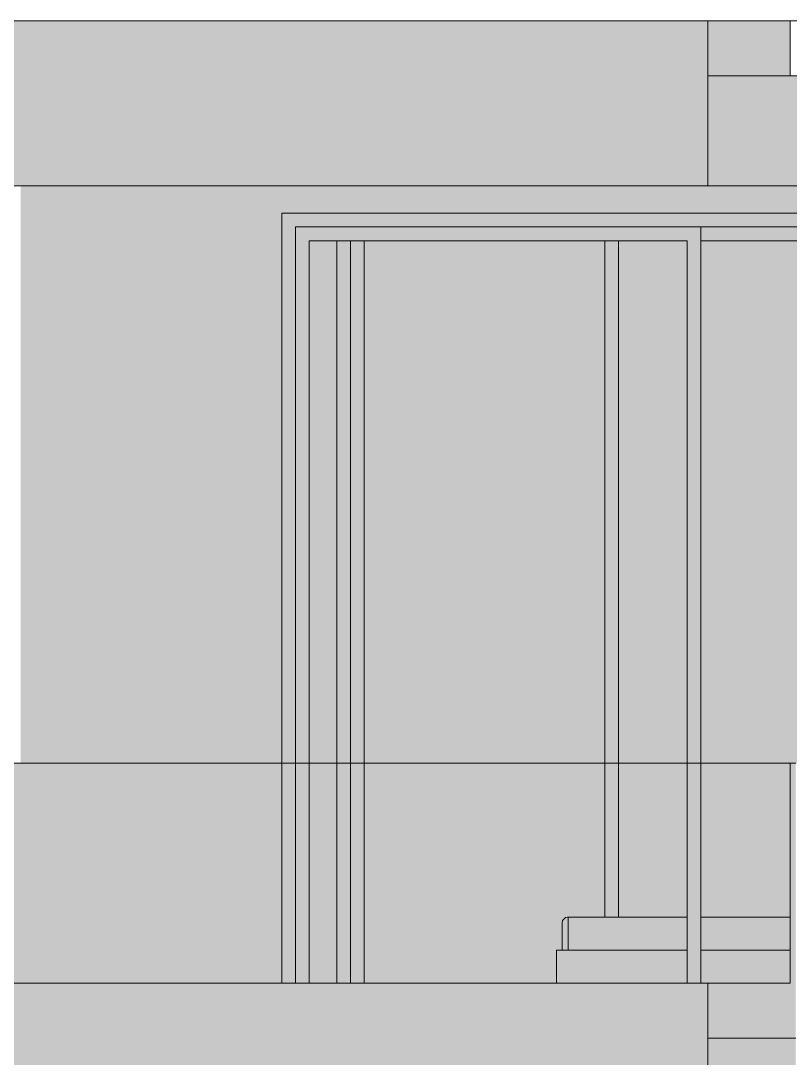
# Model space of a CAD drawing. Header units: centimetres. Extents: x -4381 to 5639, y -3920 to 4826.
# Drawn here: x 19.812 to 22.612, y 35.631 to 39.404 of the extents above; entities that cross this region are included whole.
import ezdxf
from ezdxf.xclip import XClip

# ---------------------------------------------------------------- set-up
doc = ezdxf.new("R2010")
doc.units = ezdxf.units.CM
doc.header["$MEASUREMENT"] = 0
doc.header["$XCLIPFRAME"] = 0
doc.set_wipeout_variables(frame=1)
doc.linetypes.add('Wipeout_Contour', pattern=[100, 0, -100])
for name, color, linetype, lineweight in [('01- MOBILIER_Pen_No__1', 7, 'Continuous', 5), ('Dalles_Pen_No__1', 7, 'Continuous', 5), ('Structural - Bearing_Pen_No__1', 7, 'Continuous', 5), ('Structural - Bearing_Pen_No__18', 9, 'Continuous', 5)]:
    doc.layers.add(name, color=color, linetype=linetype, lineweight=lineweight)
for name, color, linetype in [('Dalles', 7, 'Continuous'), ('Drawing & Figure', 7, 'Continuous'), ('Structural - Bearing', 7, 'Continuous')]:
    doc.layers.add(name, color=color, linetype=linetype)
for name, color, linetype, lineweight, true_color in [('Dalles_Pen_No__61', 7, 'Continuous', 5, 0x6a6a6a), ('Structural - Bearing_Pen_No__102', 7, 'Continuous', 5, 0xcccccc), ('Structural - Bearing_Pen_No__112', 7, 'Continuous', 5, 0xd5aaaa), ('Structural - Bearing_Pen_No__61', 7, 'Continuous', 5, 0x6a6a6a)]:
    doc.layers.add(name, color=color, linetype=linetype, lineweight=lineweight, true_color=true_color)

# ---------------------------------------------------------------- blocks, each defined once
blk = doc.blocks.new('Drawing_8_8', base_point=(-322.5754, 32.2036))
at = {"layer": 'Dalles_Pen_No__1', "linetype": 'Continuous', "ltscale": 10}
blk.add_line((35.5121, 39.2036), (22.612, 39.2036), dxfattribs=at)
at = {"layer": 'Structural - Bearing_Pen_No__1', "linetype": 'Continuous', "ltscale": 10}
for q in [(35.5121, 39.4036), (22.612, 39.2036)]:
    blk.add_line((22.612, 39.4036), q, dxfattribs=at)
at = {"color": 254, "linetype": 'Wipeout_Contour', "lineweight": 0, "ltscale": 174.772204}
blk.add_wipeout([(16.812, 39.2036), (16.812, 38.8036), (22.3121, 38.8036), (22.3121, 39.2036)], dxfattribs=at).dxf.layer = 'Dalles'
at = {"color": 254, "linetype": 'Wipeout_Contour', "lineweight": 0, "ltscale": 172.131513}
blk.add_wipeout([(20.762, 38.6536), (20.762, 36.7036), (20.812, 36.7036), (20.812, 38.6536)], dxfattribs=at).dxf.layer = 'Structural - Bearing'
at = {"color": 254, "linetype": 'Wipeout_Contour', "lineweight": 0, "ltscale": 163.695864}
blk.add_wipeout([(17.1121, 35.7036), (22.3121, 35.7036), (22.3121, 35.9036), (17.1121, 35.9036)], dxfattribs=at).dxf.layer = 'Structural - Bearing'
at = {"layer": 'Dalles_Pen_No__61', "linetype": 'Continuous', "ltscale": 10}
blk.add_hatch(color=256, dxfattribs=at).paths.add_polyline_path([(16.812, 39.2036), (16.812, 38.8036), (22.3121, 38.8036), (22.3121, 39.2036)])
at = {"layer": 'Structural - Bearing_Pen_No__18', "linetype": 'Continuous', "ltscale": 10}
blk.add_hatch(color=256, dxfattribs=at).paths.add_polyline_path([(20.762, 38.6536), (20.762, 36.7036), (20.812, 36.7036), (20.812, 38.6536)])
at = {"layer": 'Structural - Bearing_Pen_No__61', "linetype": 'Continuous', "ltscale": 10}
blk.add_hatch(color=256, dxfattribs=at).paths.add_polyline_path([(17.1121, 35.7036), (22.3121, 35.7036), (22.3121, 35.9036), (17.1121, 35.9036)])
at = {"color": 254, "linetype": 'Wipeout_Contour', "lineweight": 0, "ltscale": 162.382491}
blk.add_wipeout([(16.812, 35.7036), (16.812, 35.3036), (22.3121, 35.3036), (22.3121, 35.7036)], dxfattribs=at).dxf.layer = 'Dalles'
at = {"color": 254, "linetype": 'Wipeout_Contour', "lineweight": 0, "ltscale": 176.087119}
blk.add_wipeout([(17.1121, 39.2036), (22.3121, 39.2036), (22.3121, 39.4036), (17.1121, 39.4036)], dxfattribs=at).dxf.layer = 'Structural - Bearing'
at = {"color": 254, "linetype": 'Wipeout_Contour', "lineweight": 0, "ltscale": 170.825349}
blk.add_wipeout([(19.8121, 38.8036), (19.8121, 36.7036), (20.1121, 36.7036), (20.1121, 38.8036)], dxfattribs=at).dxf.layer = 'Structural - Bearing'
at = {"color": 254, "linetype": 'Wipeout_Contour', "lineweight": 0, "ltscale": 266.929401}
blk.add_wipeout([(20.762, 38.6536), (20.812, 38.6536), (23.712, 38.6536), (23.762, 38.6536), (23.762, 38.7036), (20.762, 38.7036)], dxfattribs=at).dxf.layer = 'Structural - Bearing'
at = {"color": 254, "linetype": 'Wipeout_Contour', "lineweight": 0, "ltscale": 172.140694}
blk.add_wipeout([(20.812, 38.6036), (20.812, 36.7036), (20.862, 36.7036), (20.862, 38.6036)], dxfattribs=at).dxf.layer = 'Structural - Bearing'
at = {"layer": 'Dalles', "linetype": 'Continuous', "lineweight": 0, "ltscale": 10, "true_color": 0x000000}
blk.add_hatch(color=18, dxfattribs=at).paths.add_polyline_path([(22.3121, 35.3036), (22.6321, 35.3036), (22.6321, 35.7036), (22.3121, 35.7036)])
at = {"layer": 'Dalles_Pen_No__61', "linetype": 'Continuous', "ltscale": 10}
blk.add_hatch(color=256, dxfattribs=at).paths.add_polyline_path([(16.812, 35.7036), (16.812, 35.3036), (22.3121, 35.3036), (22.3121, 35.7036)])
at = {"layer": 'Structural - Bearing', "linetype": 'Continuous', "lineweight": 0, "ltscale": 10, "true_color": 0x000000}
blk.add_hatch(color=18, dxfattribs=at).paths.add_polyline_path([(22.612, 39.2036), (22.612, 39.4036), (22.3121, 39.4036), (22.3121, 39.2036)])
at = {"layer": 'Structural - Bearing_Pen_No__112', "linetype": 'Continuous', "ltscale": 10}
blk.add_hatch(color=256, dxfattribs=at).paths.add_polyline_path([(19.8121, 38.8036), (19.8121, 36.7036), (20.1121, 36.7036), (20.1121, 38.8036)])
at = {"layer": 'Structural - Bearing_Pen_No__18', "linetype": 'Continuous', "ltscale": 10}
for points in [[(20.762, 38.6536), (20.812, 38.6536), (23.712, 38.6536), (23.762, 38.6536), (23.762, 38.7036), (20.762, 38.7036)], [(20.812, 38.6036), (20.812, 36.7036), (20.862, 36.7036), (20.862, 38.6036)]]:
    blk.add_hatch(color=256, dxfattribs=at).paths.add_polyline_path(points)
at = {"layer": 'Structural - Bearing_Pen_No__61', "linetype": 'Continuous', "ltscale": 10}
blk.add_hatch(color=256, dxfattribs=at).paths.add_polyline_path([(17.1121, 39.2036), (22.3121, 39.2036), (22.3121, 39.4036), (17.1121, 39.4036)])
at = {"layer": 'Dalles_Pen_No__1', "linetype": 'Continuous', "ltscale": 10}
for p, q in [((22.612, 39.2036), (22.3121, 39.2036)), ((22.3121, 35.7036), (22.3121, 35.3036))]:
    blk.add_line(p, q, dxfattribs=at)
at = {"layer": 'Dalles_Pen_No__1', "linetype": 'Continuous', "ltscale": 10, "flags": 128}
blk.add_lwpolyline([(22.6321, 35.7036), (22.612, 35.7036), (22.3121, 35.7036)], dxfattribs=at)
at = {"layer": 'Structural - Bearing_Pen_No__1', "linetype": 'Continuous', "ltscale": 10}
for p, q in [((17.1121, 39.4036), (22.3121, 39.4036)), ((22.3121, 39.4036), (22.3121, 39.2036)), ((22.612, 39.4036), (22.3121, 39.4036))]:
    blk.add_line(p, q, dxfattribs=at)
at = {"color": 254, "linetype": 'Wipeout_Contour', "lineweight": 0, "ltscale": 224.450669}
blk.add_wipeout([(23.712, 38.6536), (22.287, 38.6536), (22.287, 38.6036), (23.662, 38.6036), (23.712, 38.6036)], dxfattribs=at).dxf.layer = 'Structural - Bearing'
at = {"layer": 'Structural - Bearing_Pen_No__18', "linetype": 'Continuous', "ltscale": 10}
blk.add_hatch(color=256, dxfattribs=at).paths.add_polyline_path([(23.712, 38.6536), (22.287, 38.6536), (22.287, 38.6036), (23.662, 38.6036), (23.712, 38.6036)])
at = {"color": 254, "linetype": 'Wipeout_Contour', "lineweight": 0, "ltscale": 176.441975}
blk.add_wipeout([(22.287, 38.6036), (22.287, 36.7036), (23.662, 36.7036), (23.662, 38.6036)], dxfattribs=at).dxf.layer = 'Structural - Bearing'
at = {"layer": 'Structural - Bearing_Pen_No__102', "linetype": 'Continuous', "ltscale": 10}
blk.add_hatch(color=256, dxfattribs=at).paths.add_polyline_path([(22.287, 38.6036), (22.287, 36.7036), (23.662, 36.7036), (23.662, 38.6036)])
at = {"color": 254, "linetype": 'Wipeout_Contour', "lineweight": 0, "ltscale": 174.972019}
blk.add_wipeout([(22.237, 38.6036), (22.237, 36.7036), (22.287, 36.7036), (22.287, 38.6036)], dxfattribs=at).dxf.layer = 'Structural - Bearing'
at = {"layer": 'Structural - Bearing_Pen_No__18', "linetype": 'Continuous', "ltscale": 10}
blk.add_hatch(color=256, dxfattribs=at).paths.add_polyline_path([(22.237, 38.6036), (22.237, 36.7036), (22.287, 36.7036), (22.287, 38.6036)])
at = {"color": 254, "linetype": 'Wipeout_Contour', "lineweight": 0, "ltscale": 264.49673}
blk.add_wipeout([(20.812, 38.6536), (20.812, 38.6036), (20.862, 38.6036), (22.237, 38.6036), (22.287, 38.6036), (22.287, 38.6536)], dxfattribs=at).dxf.layer = 'Structural - Bearing'
at = {"layer": 'Structural - Bearing_Pen_No__18', "linetype": 'Continuous', "ltscale": 10}
blk.add_hatch(color=256, dxfattribs=at).paths.add_polyline_path([(20.812, 38.6536), (20.812, 38.6036), (20.862, 38.6036), (22.237, 38.6036), (22.287, 38.6036), (22.287, 38.6536)])
at = {"color": 254, "linetype": 'Wipeout_Contour', "lineweight": 0, "ltscale": 173.541946}
blk.add_wipeout([(20.862, 36.7036), (22.237, 36.7036), (22.237, 38.6036), (20.862, 38.6036)], dxfattribs=at).dxf.layer = 'Structural - Bearing'
at = {"layer": 'Structural - Bearing_Pen_No__102', "linetype": 'Continuous', "ltscale": 10}
blk.add_hatch(color=256, dxfattribs=at).paths.add_polyline_path([(20.862, 36.7036), (22.237, 36.7036), (22.237, 38.6036), (20.862, 38.6036)])
at = {"color": 254, "linetype": 'Wipeout_Contour', "lineweight": 0, "ltscale": 350.443339}
blk.add_wipeout([(20.1121, 36.7036), (20.762, 36.7036), (20.762, 38.7036), (23.762, 38.7036), (23.762, 36.7036), (24.312, 36.7036), (24.312, 38.8036), (20.1121, 38.8036)], dxfattribs=at).dxf.layer = 'Structural - Bearing'
at = {"layer": 'Dalles', "linetype": 'Continuous', "lineweight": 0, "ltscale": 10, "true_color": 0x000000}
blk.add_hatch(color=18, dxfattribs=at).paths.add_polyline_path([(22.3121, 38.8036), (35.8121, 38.8036), (35.8121, 39.2036), (22.3121, 39.2036)])
at = {"layer": 'Structural - Bearing_Pen_No__112', "linetype": 'Continuous', "ltscale": 10}
blk.add_hatch(color=256, dxfattribs=at).paths.add_polyline_path([(20.1121, 36.7036), (20.762, 36.7036), (20.762, 38.7036), (23.762, 38.7036), (23.762, 36.7036), (24.312, 36.7036), (24.312, 38.8036), (20.1121, 38.8036)])
at = {"layer": 'Dalles_Pen_No__1', "linetype": 'Continuous', "ltscale": 10}
for p, q in [((22.3121, 39.2036), (22.3121, 38.8036)), ((22.3121, 38.8036), (16.812, 38.8036)), ((24.312, 38.8036), (22.3121, 38.8036))]:
    blk.add_line(p, q, dxfattribs=at)
at = {"layer": 'Structural - Bearing_Pen_No__1', "linetype": 'Continuous', "ltscale": 10}
for p, q in [((23.762, 38.7036), (20.762, 38.7036)), ((20.812, 38.6536), (20.812, 38.6036)), ((22.287, 38.6536), (20.812, 38.6536)), ((22.287, 38.6036), (22.287, 38.6536)), ((22.287, 38.6536), (23.712, 38.6536)), ((20.862, 38.6036), (22.237, 38.6036)), ((22.287, 38.6036), (23.662, 38.6036))]:
    blk.add_line(p, q, dxfattribs=at)
at = {"color": 254, "linetype": 'Wipeout_Contour', "lineweight": 0, "ltscale": 165.758609}
blk.add_wipeout([(17.1121, 36.7036), (17.1121, 35.9036), (22.612, 35.9036), (22.612, 36.7036)], dxfattribs=at).dxf.layer = 'Structural - Bearing'
at = {"layer": 'Structural - Bearing', "linetype": 'Continuous', "lineweight": 0, "ltscale": 10, "true_color": 0x000000}
for points in [[(22.6321, 36.7036), (22.612, 36.7036), (22.612, 35.7036), (22.6321, 35.7036)], [(22.612, 35.7036), (22.612, 35.9036), (22.3121, 35.9036), (22.3121, 35.7036)]]:
    blk.add_hatch(color=18, dxfattribs=at).paths.add_polyline_path(points)
at = {"layer": 'Structural - Bearing_Pen_No__102', "linetype": 'Continuous', "ltscale": 10}
blk.add_hatch(color=256, dxfattribs=at).paths.add_polyline_path([(17.1121, 36.7036), (17.1121, 35.9036), (22.612, 35.9036), (22.612, 36.7036)])
at = {"layer": '01- MOBILIER_Pen_No__1', "linetype": 'Continuous', "ltscale": 10}
for p, q in [((21.7821, 36.1236), (21.7836, 36.1313)), ((21.7821, 36.0536), (21.7821, 36.1236)), ((21.7836, 36.1313), (21.7944, 36.1421)), ((21.7944, 36.1421), (21.802, 36.1436)), ((21.802, 36.1436), (21.8024, 36.1436)), ((21.802, 36.1435), (21.8024, 36.1436)), ((21.8024, 36.1436), (21.804, 36.1436)), ((21.804, 36.1436), (21.804, 36.1421)), ((21.804, 36.1436), (22.237, 36.1436)), ((21.804, 36.1421), (21.804, 36.1313)), ((21.804, 36.1313), (21.804, 36.1236)), ((21.804, 36.0536), (21.804, 36.1236)), ((22.287, 36.1436), (22.612, 36.1436)), ((21.7821, 36.0536), (21.7821, 36.0236)), ((21.804, 36.0536), (21.804, 36.0236)), ((22.237, 36.0236), (21.7621, 36.0236)), ((21.7621, 35.9036), (21.7621, 36.0236)), ((22.612, 36.0236), (22.287, 36.0236))]:
    blk.add_line(p, q, dxfattribs=at)
at = {"layer": 'Structural - Bearing_Pen_No__1', "linetype": 'Continuous', "ltscale": 10}
for p, q in [((20.762, 38.7036), (20.762, 35.9036)), ((20.812, 38.6036), (20.812, 35.9036)), ((20.862, 35.9036), (20.862, 38.6036)), ((20.9621, 35.9036), (20.9621, 38.6036)), ((21.0121, 35.9036), (21.0121, 38.6036)), ((21.0621, 38.6036), (21.0621, 35.9036)), ((21.9371, 36.1436), (21.9371, 38.6036)), ((21.9871, 38.6036), (21.9871, 36.1436)), ((22.237, 38.6036), (22.237, 35.9036)), ((22.287, 35.9036), (22.287, 38.6036)), ((22.612, 36.7036), (17.1121, 36.7036)), ((22.612, 36.7036), (22.612, 35.9036)), ((22.6321, 36.7036), (22.612, 36.7036)), ((17.1121, 35.9036), (22.3121, 35.9036)), ((22.3121, 35.9036), (22.3121, 35.7036)), ((22.612, 35.9036), (22.3121, 35.9036))]:
    blk.add_line(p, q, dxfattribs=at)

msp = doc.modelspace()

# ---------------------------------------------------------------- block references
at = {"layer": 'Drawing & Figure', "color": 151, "linetype": 'Continuous', "lineweight": 5, "ltscale": 10, "true_color": 0x80c2ff}
ref = msp.add_blockref('Drawing_8_8', (-322.57542, 32.20361), dxfattribs=at)
XClip(ref).set_block_clipping_path([(1, 23.6253966175), (50.7463984619, 45.1170657245)])

doc.saveas('drawing.dxf')
